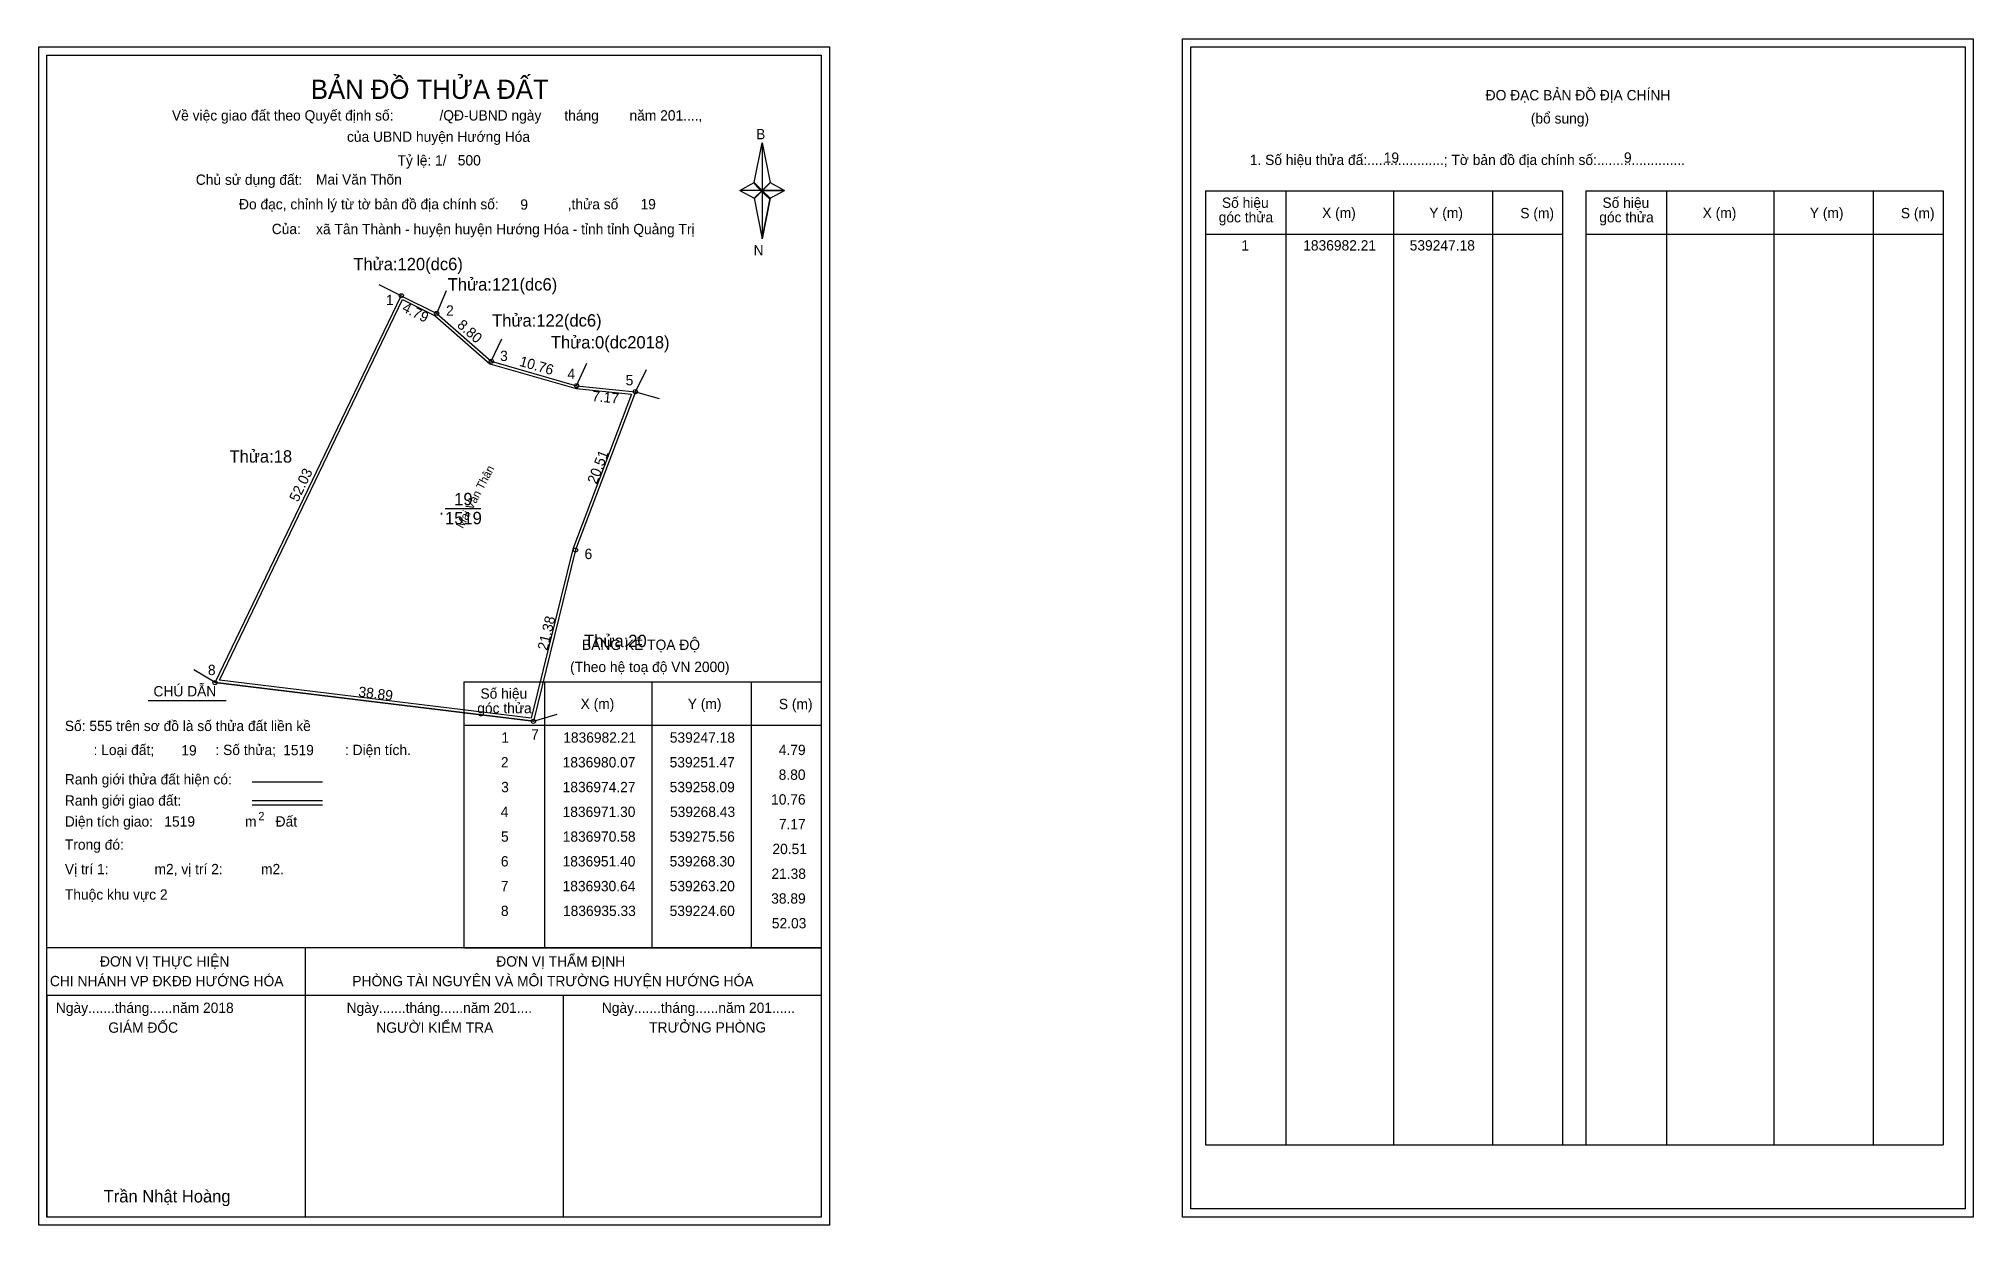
# Model space of a CAD drawing. Extents: x 539203 to 539438, y 1836870 to 1837013.
import ezdxf

# ---------------------------------------------------------------- set-up
doc = ezdxf.new("R2010")
doc.units = 0
for name, color, linetype in [('Level 1', 7, 'Continuous'), ('Level 10', 7, 'Continuous'), ('Level 11', 7, 'Continuous'), ('Level 13', 7, 'Continuous'), ('Level 27', 7, 'Continuous'), ('Level 28', 7, 'Continuous'), ('Level 3', 7, 'Continuous'), ('Level 36', 7, 'Continuous'), ('Level 49', 7, 'Continuous'), ('Level 5', 7, 'Continuous'), ('Level 53', 7, 'Continuous'), ('Level 55', 7, 'Continuous'), ('Level 6', 7, 'Continuous'), ('Level 63', 7, 'Continuous'), ('Level 9', 7, 'Continuous')]:
    doc.layers.add(name, color=color, linetype=linetype)

msp = doc.modelspace()

# ---------------------------------------------------------------- linework, layer by layer
at = {"layer": 'Level 1'}
for p, q in [((539204.23, 1837011.36), (539204.23, 1837011.36)), ((539342.89, 1837012.36), (539342.89, 1837012.36)), ((539289.94, 1836995.92), (539290.92, 1837000.74)), ((539290.92, 1837000.74), (539290.92, 1836994.97)), ((539290.92, 1837000.74), (539291.91, 1836995.92)), ((539288.22, 1836994.97), (539289.94, 1836995.92)), ((539289.94, 1836995.92), (539290.92, 1836994.97)), ((539290.85, 1836994.86), (539289.94, 1836995.81)), ((539290.92, 1836994.97), (539289.94, 1836994.05)), ((539290.85, 1836994.86), (539289.94, 1836993.94)), ((539289.94, 1836993.94), (539290.85, 1836994.86)), ((539291.83, 1836995.81), (539290.85, 1836994.86)), ((539290.85, 1836994.86), (539291.83, 1836995.81)), ((539291.83, 1836993.94), (539290.85, 1836994.86)), ((539291.91, 1836995.92), (539290.92, 1836994.97)), ((539290.92, 1836994.97), (539290.92, 1836989.12)), ((539290.92, 1836994.97), (539293.63, 1836994.97)), ((539290.92, 1836994.97), (539291.91, 1836994.05)), ((539291.91, 1836994.05), (539293.63, 1836994.97)), ((539344.66, 1836994.93), (539387.96, 1836994.93)), ((539354.45, 1836879.3), (539354.45, 1836994.93)), ((539367.49, 1836879.3), (539367.49, 1836994.93)), ((539379.47, 1836994.93), (539379.47, 1836879.3)), ((539387.96, 1836994.93), (539387.96, 1836879.3)), ((539390.78, 1836994.93), (539434.09, 1836994.93)), ((539400.58, 1836879.3), (539400.58, 1836994.93)), ((539413.62, 1836879.3), (539413.62, 1836994.93)), ((539425.6, 1836994.93), (539425.6, 1836879.3)), ((539434.09, 1836994.93), (539434.09, 1836879.3)), ((539289.94, 1836994.05), (539290.92, 1836989.12)), ((539291.91, 1836994.05), (539290.92, 1836989.12)), ((539344.66, 1836989.67), (539387.96, 1836989.67)), ((539390.78, 1836989.67), (539434.09, 1836989.67)), ((539254.78, 1836935.44), (539298.08, 1836935.44)), ((539264.57, 1836903.18), (539264.57, 1836935.44)), ((539277.61, 1836903.18), (539277.61, 1836935.44)), ((539289.59, 1836935.44), (539289.59, 1836903.18)), ((539254.78, 1836930.18), (539298.08, 1836930.18)), ((539229.12, 1836923.29), (539237.63, 1836923.29)), ((539229.12, 1836921.06), (539237.63, 1836921.06)), ((539229.12, 1836920.51), (539237.63, 1836920.51)), ((539257.64, 1836903.18), (539204.23, 1836903.18)), ((539298.08, 1836903.18), (539245.66, 1836903.18)), ((539254.78, 1836903.18), (539298.08, 1836903.18)), ((539298.08, 1836897.41), (539204.23, 1836897.41)), ((539204.23, 1836870.57), (539204.23, 1836897.41)), ((539344.66, 1836879.3), (539434.09, 1836879.3)), ((539298.08, 1836870.57), (539298.08, 1836870.57)), ((539436.74, 1836871.57), (539436.74, 1836871.57))]:
    msp.add_line(p, q, dxfattribs=at)
for points in [[(539289.94, 1836995.92), (539290.92, 1837000.74), (539290.92, 1836994.97)], [(539288.22, 1836994.97), (539289.94, 1836994.05), (539290.92, 1836994.97)], [(539290.92, 1836994.97), (539291.91, 1836995.92), (539293.63, 1836994.97)], [(539290.92, 1836994.97), (539290.92, 1836989.12), (539291.91, 1836994.05)]]:
    msp.add_lwpolyline(points, close=True, dxfattribs=at)
at = {"layer": 'Level 10'}
for p, q in [((539251.47, 1836980.07), (539258.09, 1836974.27)), ((539268.43, 1836971.3), (539275.56, 1836970.58)), ((539275.56, 1836970.58), (539268.3, 1836951.4)), ((539224.6, 1836935.33), (539263.2, 1836930.64))]:
    msp.add_line(p, q, dxfattribs=at)
for points in [[(539258.09, 1836974.27), (539268.43, 1836971.3), (539275.56, 1836970.58), (539268.3, 1836951.4), (539263.2, 1836930.64), (539224.6, 1836935.33), (539247.18, 1836982.21), (539251.47, 1836980.07)], [(539257.92, 1836973.96), (539268.36, 1836970.95), (539275.07, 1836970.28), (539267.97, 1836951.5), (539262.94, 1836931.03), (539225.13, 1836935.62), (539247.34, 1836981.74), (539251.27, 1836979.78)]]:
    msp.add_lwpolyline(points, close=True, dxfattribs=at)
at = {"layer": 'Level 11'}
for centre in [(539247.18, 1836982.21), (539251.47, 1836980.07), (539258.09, 1836974.27), (539258.09, 1836974.27), (539268.43, 1836971.3), (539275.56, 1836970.58), (539268.3, 1836951.4), (539224.6, 1836935.33), (539263.2, 1836930.64)]:
    msp.add_circle(centre, 0.25, dxfattribs=at)
at = {"layer": 'Level 27'}
for p, q in [((539247.18, 1836982.21), (539244.5, 1836983.55)), ((539251.47, 1836980.07), (539252.66, 1836982.83)), ((539258.09, 1836974.27), (539259.38, 1836976.98)), ((539268.43, 1836971.3), (539269.68, 1836974.03)), ((539275.56, 1836970.58), (539276.89, 1836973.27)), ((539275.56, 1836970.58), (539278.44, 1836969.74)), ((539224.6, 1836935.33), (539222.04, 1836936.89)), ((539263.2, 1836930.64), (539266.08, 1836931.5))]:
    msp.add_line(p, q, dxfattribs=at)
at = {"layer": 'Level 3'}
for p, q in [((539344.66, 1836994.93), (539344.66, 1836879.3)), ((539390.78, 1836994.93), (539390.78, 1836879.3)), ((539254.78, 1836935.44), (539254.78, 1836903.18))]:
    msp.add_line(p, q, dxfattribs=at)
at = {"layer": 'Level 5'}
for p, q in [((539216.49, 1836933.17), (539225.96, 1836933.17)), ((539235.51, 1836903.18), (539235.51, 1836870.57)), ((539204.23, 1836897.41), (539204.23, 1836870.57)), ((539204.23, 1836897.41), (539204.23, 1836870.57)), ((539266.79, 1836897.41), (539266.79, 1836870.57))]:
    msp.add_line(p, q, dxfattribs=at)
at = {"layer": 'Level 63'}
for points in [[(539341.89, 1837013.36), (539437.74, 1837013.36), (539437.74, 1836870.57), (539341.89, 1836870.57)], [(539203.23, 1837012.36), (539299.08, 1837012.36), (539299.08, 1836869.57), (539203.23, 1836869.57)], [(539204.23, 1837011.36), (539298.08, 1837011.36), (539298.08, 1836870.57), (539204.23, 1836870.57)], [(539342.89, 1837012.36), (539436.74, 1837012.36), (539436.74, 1836871.57), (539342.89, 1836871.57)]]:
    msp.add_lwpolyline(points, close=True, dxfattribs=at)
at = {"layer": 'Level 9'}
msp.add_line((539252.48, 1836956.42), (539256.82, 1836956.42), dxfattribs=at)

# ---------------------------------------------------------------- texts
at = {"layer": 'Level 1'}
for s, height, p in [('BẢN ĐỒ THỬA ĐẤT', 2.3328, (539236.21, 1837006.06)), ('ĐO ĐẠC BẢN ĐỒ ĐỊA CHÍNH', 1.25, (539378.63, 1837005.89)), ('Về việc giao đất theo Quyết định số:            /QĐ-UBND ngày      tháng        năm 201....,      ', 1.25, (539219.38, 1837003.44)), ('(bổ sung)', 1.25, (539384.1, 1837003.08)), ('của UBND huyện Hướng Hóa', 1.25, (539240.6, 1837000.86)), ('B', 1.25, (539290.19, 1837001.17)), ('1. Số hiệu thửa đấ:....................; Tờ bản đồ địa chính số:.......................', 1.25, (539350.04, 1836998.05)), ('Chủ sử dụng đất:', 1.25, (539222.27, 1836995.65)), ('Đo đạc, chỉnh lý từ tờ bản đồ địa chính số:                  ,thửa số                 ', 1.25, (539227.51, 1836992.68)), ('Số hiệu', 1.25, (539346.66, 1836992.86)), ('Số hiệu', 1.25, (539392.79, 1836992.86)), ('góc thửa', 1.25, (539346.27, 1836991.1)), ('X (m)', 1.25, (539358.8, 1836991.63)), ('Y (m)', 1.25, (539371.79, 1836991.63)), ('S (m)', 1.25, (539382.83, 1836991.6)), ('góc thửa', 1.25, (539392.4, 1836991.1)), ('X (m)', 1.25, (539404.93, 1836991.63)), ('Y (m)', 1.25, (539417.92, 1836991.63)), ('S (m)', 1.25, (539428.96, 1836991.6)), ('Của:', 1.25, (539231.48, 1836989.68)), ('N', 1.25, (539289.89, 1836987.09)), ('BẢNG KÊ TỌA ĐỘ', 1.25, (539269.09, 1836939.29)), ('(Theo hệ toạ độ VN 2000)', 1.25, (539267.64, 1836936.61)), ('CHÚ DẪN', 1.25, (539217.14, 1836933.66)), ('Số hiệu', 1.25, (539256.78, 1836933.38)), ('X (m)', 1.25, (539268.92, 1836932.14)), ('Y (m)', 1.25, (539281.91, 1836932.14)), ('S (m)', 1.25, (539292.95, 1836932.11)), ('Số: 555 trên sơ đồ là số thửa đất liền kề', 1.25, (539206.4, 1836929.46)), ('góc thửa', 1.25, (539256.39, 1836931.61)), (': Loại đất;                : Số thửa;                  : Diện tích.', 1.25, (539209.88, 1836926.55)), ('Ranh giới thửa đất hiện có:', 1.25, (539206.4, 1836922.99)), ('Ranh giới giao đất:', 1.25, (539206.4, 1836920.42)), ('Diện tích giao:                                Đất ', 1.25, (539206.4, 1836917.88)), ('2', 1, (539229.85, 1836918.65)), ('m', 1.25, (539228.24, 1836917.89)), ('Trong đó: ', 1.25, (539206.4, 1836915.08)), ('Vị trí 1:            m2, vị trí 2:          m2.', 1.25, (539206.4, 1836912.11)), ('Thuộc khu vực 2', 1.25, (539206.4, 1836909.03)), ('ĐƠN VỊ THỰC HIỆN', 1.25, (539210.66, 1836900.92)), ('ĐƠN VỊ THẨM ĐỊNH', 1.25, (539258.69, 1836900.92)), ('CHI NHÁNH VP ĐKĐĐ HƯỚNG HÓA', 1.25, (539204.59, 1836898.54)), ('PHÒNG TÀI NGUYÊN VÀ MÔI TRƯỜNG HUYỆN HƯỚNG HÓA', 1.25, (539241.25, 1836898.54)), ('Ngày.......tháng......năm 2018', 1.25, (539205.31, 1836895.3)), ('Ngày.......tháng......năm 201....', 1.25, (539240.55, 1836895.3)), ('Ngày.......tháng......năm 201......', 1.25, (539271.49, 1836895.3)), ('GIÁM ĐỐC', 1.25, (539211.67, 1836892.9)), ('NGƯỜI KIỂM TRA', 1.25, (539244.15, 1836892.9)), ('TRƯỞNG PHÒNG', 1.25, (539277.22, 1836892.93)), ('Trần Nhật Hoàng', 1.5, (539211.1, 1836872.34))]:
    msp.add_text(s, height=height, dxfattribs=at).set_placement(p)
at = {"layer": 'Level 11'}
msp.add_text('Tỷ lệ: 1/', height=1.25, dxfattribs=at).set_placement((539246.73, 1836997.99))
at = {"layer": 'Level 13'}
for s, p in [('19', (539253.59, 1836956.82)), ('.', (539251.78, 1836955.67)), ('1519', (539252.48, 1836954.52))]:
    msp.add_text(s, height=1.5, dxfattribs=at).set_placement(p)
at = {"layer": 'Level 28'}
msp.add_text('Mai Văn Thân', height=1, rotation=62.3488, dxfattribs=at).set_placement((539254.63, 1836953.94))
at = {"layer": 'Level 36'}
for s, p in [('Thửa:120(dc6)', (539241.37, 1836985.3)), ('Thửa:121(dc6)', (539252.81, 1836982.84)), ('Thửa:122(dc6)', (539258.19, 1836978.47)), ('Thửa:0(dc2018)', (539265.31, 1836975.82)), ('Thửa:18', (539226.36, 1836961.99)), ('Thửa:20', (539269.34, 1836939.63))]:
    msp.add_text(s, height=1.5, dxfattribs=at).set_placement(p)
at = {"layer": 'Level 49'}
for s, rotation, p in [('4.79', 333.4918, (539247.18, 1836980.37)), ('8.80', 318.7773, (539253.85, 1836978.51)), ('10.76', 343.9741, (539261.41, 1836973.73)), ('7.17', 354.2337, (539270.26, 1836969.46)), ('52.03', 64.2817, (539234.66, 1836957.14)), ('20.51', 69.2674, (539270.86, 1836959.29)), ('21.38', 76.2009, (539264.88, 1836939.15)), ('38.89', 353.0729, (539241.93, 1836933.63))]:
    msp.add_text(s, height=1.25, rotation=rotation, dxfattribs=at).set_placement(p)
at = {"layer": 'Level 53'}
for s, p in [('1', (539349.02, 1836987.69)), ('1836982.21', (539356.51, 1836987.69)), ('539247.18', (539369.42, 1836987.69)), ('1', (539259.32, 1836928.05)), ('1836982.21', (539266.81, 1836928.05)), ('539247.18', (539279.73, 1836928.05)), ('2', (539259.25, 1836925.05)), ('1836980.07', (539266.74, 1836925.05)), ('539251.47', (539279.71, 1836925.05)), ('4.79', (539292.94, 1836926.55)), ('8.80', (539292.93, 1836923.55)), ('3', (539259.29, 1836922.05)), ('1836974.27', (539266.74, 1836922.05)), ('539258.09', (539279.71, 1836922.05)), ('10.76', (539292.01, 1836920.55)), ('4', (539259.24, 1836919.05)), ('1836971.30', (539266.73, 1836919.05)), ('539268.43', (539279.75, 1836919.05)), ('5', (539259.27, 1836916.05)), ('1836970.58', (539266.75, 1836916.05)), ('539275.56', (539279.71, 1836916.05)), ('7.17', (539292.95, 1836917.55)), ('20.51', (539292.17, 1836914.55)), ('6', (539259.25, 1836913.05)), ('1836951.40', (539266.73, 1836913.05)), ('539268.30', (539279.71, 1836913.05)), ('21.38', (539292.05, 1836911.55)), ('7', (539259.25, 1836910.05)), ('1836930.64', (539266.73, 1836910.05)), ('539263.20', (539279.71, 1836910.05)), ('38.89', (539292.02, 1836908.55)), ('8', (539259.26, 1836907.05)), ('1836935.33', (539266.78, 1836907.05)), ('539224.60', (539279.71, 1836907.05)), ('52.03', (539292.1, 1836905.55))]:
    msp.add_text(s, height=1.25, dxfattribs=at).set_placement(p)
at = {"layer": 'Level 55'}
for s, height, p in [('1', 0.2, (539247.12, 1836982.21)), ('120', 0.055, (539247.12, 1836982.15)), ('120', 0.055, (539247.12, 1836982.15)), ('18', 0.055, (539247.14, 1836982.15)), ('18', 0.055, (539247.14, 1836982.15)), ('2', 0.2, (539251.4, 1836980.07)), ('120', 0.055, (539251.41, 1836980.02)), ('121', 0.055, (539251.41, 1836980.02)), ('120', 0.055, (539251.41, 1836980.02)), ('3', 0.2, (539258.03, 1836974.27)), ('121', 0.055, (539258.03, 1836974.22)), ('122', 0.055, (539258.03, 1836974.22)), ('4', 0.2, (539268.36, 1836971.3)), ('122', 0.055, (539268.37, 1836971.25)), ('0', 0.055, (539268.41, 1836971.25)), ('5', 0.2, (539275.5, 1836970.58)), ('20', 0.055, (539275.52, 1836970.53)), ('0', 0.055, (539275.54, 1836970.53)), ('6', 0.2, (539268.23, 1836951.4)), ('20', 0.055, (539268.26, 1836951.34)), ('8', 0.2, (539224.53, 1836935.33)), ('18', 0.055, (539224.56, 1836935.28)), ('18', 0.055, (539224.56, 1836935.28)), ('7', 0.2, (539263.13, 1836930.64)), ('20', 0.055, (539263.16, 1836930.59))]:
    msp.add_text(s, height=height, dxfattribs=at).set_placement(p)
at = {"layer": 'Level 6'}
for s, p in [('500', (539254.03, 1836998)), ('19', (539366.27, 1836998.32)), ('9', (539395.39, 1836998.33)), ('Mai Văn Thõn', (539236.84, 1836995.68)), ('9', (539261.61, 1836992.64)), ('19', (539276.18, 1836992.68)), ('xã Tân Thành - huyện huyện Hướng Hóa - tỉnh tỉnh Quảng Trị', (539236.85, 1836989.66)), ('19', (539220.52, 1836926.5)), ('1519', (539232.86, 1836926.53)), ('1519', (539218.46, 1836917.88))]:
    msp.add_text(s, height=1.25, dxfattribs=at).set_placement(p)
at = {"layer": 'Level 9'}
for s, p in [('1', (539245.32, 1836981.07)), ('2', (539252.61, 1836979.8)), ('3', (539259.16, 1836974.3)), ('4', (539267.33, 1836972.13)), ('5', (539274.38, 1836971.35)), ('6', (539269.4, 1836950.3)), ('8', (539223.74, 1836936.24)), ('7', (539262.92, 1836928.42))]:
    msp.add_text(s, height=1.25, dxfattribs=at).set_placement(p)

doc.saveas('drawing.dxf')
